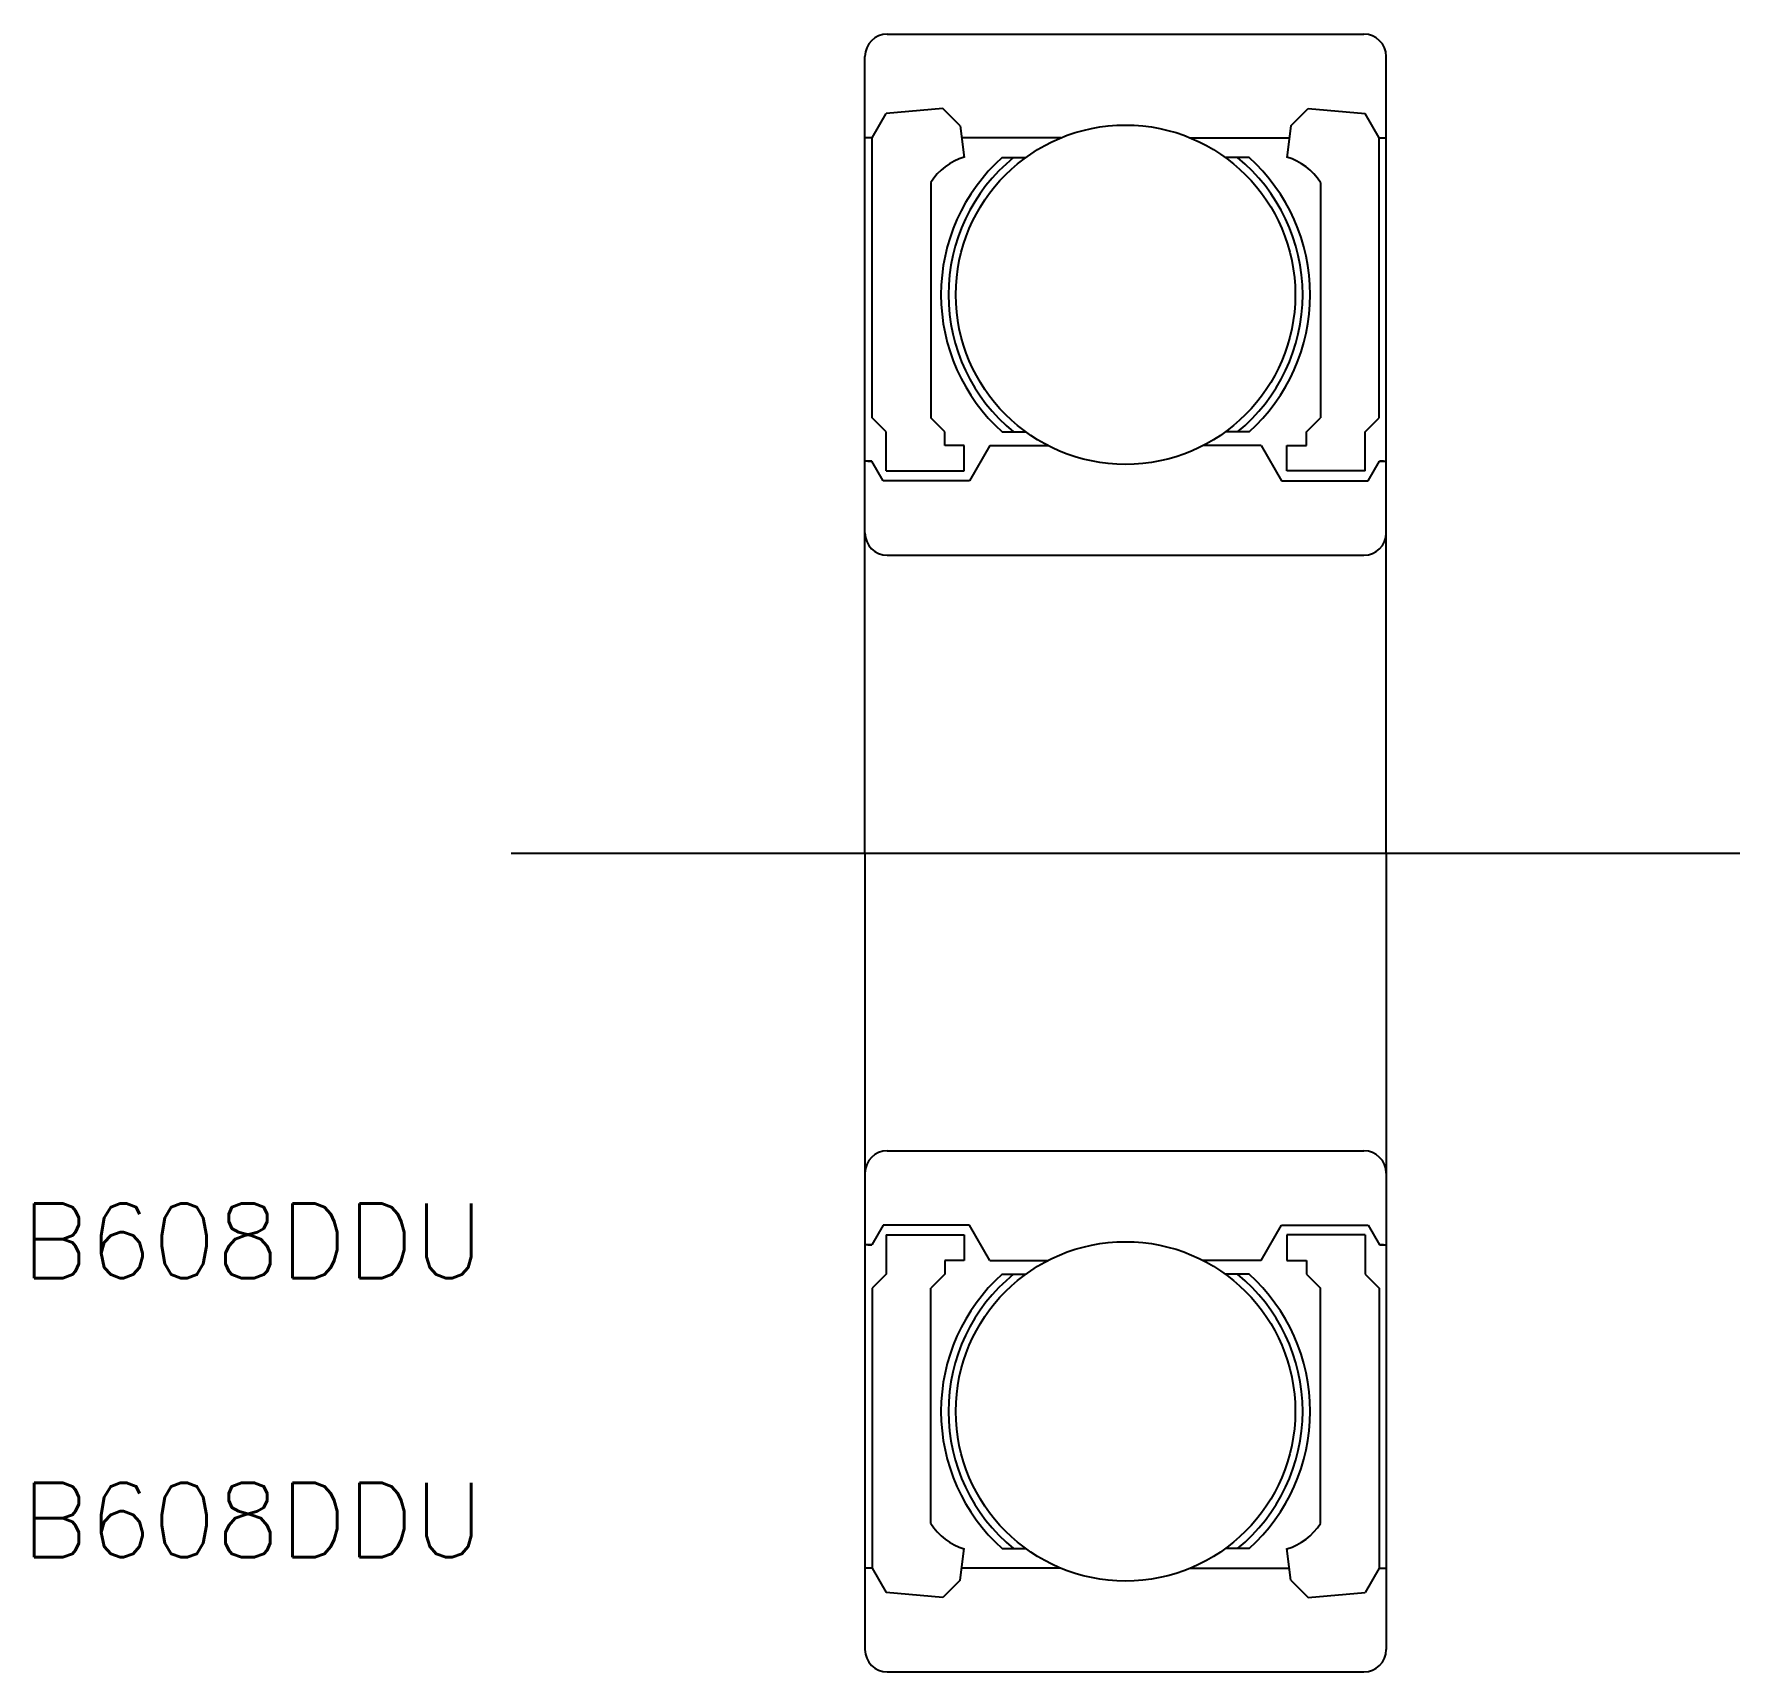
# Model space of a CAD drawing. Extents: x 23.7 to 46.6, y 14.5 to 36.5.
import ezdxf

# ---------------------------------------------------------------- set-up
doc = ezdxf.new("R2010")
doc.units = 0
doc.linetypes.add('CENTER', pattern=[50.8, 31.75, -6.35, 6.35, -6.35])
doc.layers.get('0').update_dxf_attribs({"linetype": 'CONTINUOUS'})
doc.layers.add('CENTER', color=1, linetype='CENTER')
doc.styles.get("Standard").update_dxf_attribs({"font": 'txt', "bigfont": 'BIGFONT'})

msp = doc.modelspace()

# ---------------------------------------------------------------- linework, layer by layer
at = {"color": 7, "linetype": 'CONTINUOUS'}
for p, q in [((35.199, 36.522), (41.599, 36.522)), ((34.899, 25.522), (34.899, 36.222)), ((41.899, 25.522), (41.899, 36.222)), ((35.946, 35.522), (35.184, 35.455)), ((36.179, 35.289), (35.946, 35.522)), ((40.62, 35.289), (40.853, 35.522)), ((40.853, 35.522), (41.615, 35.455)), ((34.995, 35.128), (35.184, 35.455)), ((36.179, 35.289), (36.233, 34.865)), ((40.62, 35.289), (40.566, 34.865)), ((41.804, 35.128), (41.615, 35.455)), ((34.995, 35.128), (34.899, 35.128)), ((34.995, 31.366), (34.995, 35.128)), ((37.528, 35.128), (36.2, 35.128)), ((39.271, 35.128), (40.599, 35.128)), ((41.804, 31.366), (41.804, 35.128)), ((41.804, 35.128), (41.899, 35.128)), ((41.899, 30.785), (41.899, 35.128)), ((36.741, 34.865), (37.059, 34.865)), ((40.058, 34.865), (39.74, 34.865)), ((35.784, 34.527), (35.784, 31.366)), ((41.015, 34.527), (41.015, 31.366)), ((35.182, 31.179), (34.995, 31.366)), ((35.182, 30.654), (35.182, 31.179)), ((35.97, 31.179), (35.784, 31.366)), ((35.97, 30.995), (35.97, 31.179)), ((36.741, 31.179), (37.059, 31.179)), ((40.058, 31.179), (39.74, 31.179)), ((40.829, 31.179), (41.015, 31.366)), ((40.829, 30.995), (40.829, 31.179)), ((41.617, 31.179), (41.804, 31.366)), ((41.617, 30.654), (41.617, 31.179)), ((36.233, 30.995), (35.97, 30.995)), ((36.233, 30.654), (36.233, 30.995)), ((36.578, 30.995), (36.305, 30.522)), ((36.578, 30.995), (37.357, 30.995)), ((40.221, 30.995), (39.442, 30.995)), ((40.221, 30.995), (40.494, 30.522)), ((40.566, 30.995), (40.829, 30.995)), ((40.566, 30.654), (40.566, 30.995)), ((34.991, 30.785), (34.899, 30.785)), ((34.938, 30.785), (34.991, 30.785)), ((35.142, 30.522), (34.991, 30.785)), ((41.657, 30.522), (41.808, 30.785)), ((41.808, 30.785), (41.899, 30.785)), ((41.861, 30.785), (41.808, 30.785)), ((36.305, 30.522), (35.142, 30.522)), ((35.182, 30.654), (36.233, 30.654)), ((40.494, 30.522), (41.657, 30.522)), ((41.617, 30.654), (40.566, 30.654)), ((35.199, 29.522), (41.599, 29.522)), ((34.899, 25.522), (34.899, 14.822)), ((41.899, 25.522), (41.899, 14.822)), ((35.199, 21.522), (41.599, 21.522)), ((35.142, 20.522), (34.991, 20.259)), ((36.305, 20.522), (35.142, 20.522)), ((35.182, 20.391), (35.182, 19.865)), ((35.182, 20.391), (36.233, 20.391)), ((36.233, 20.391), (36.233, 20.049)), ((36.578, 20.049), (36.305, 20.522)), ((40.221, 20.049), (40.494, 20.522)), ((40.494, 20.522), (41.657, 20.522)), ((40.566, 20.391), (40.566, 20.049)), ((41.617, 20.391), (40.566, 20.391)), ((41.617, 20.391), (41.617, 19.865)), ((41.657, 20.522), (41.808, 20.259)), ((34.991, 20.259), (34.899, 20.259)), ((34.938, 20.259), (34.991, 20.259)), ((41.861, 20.259), (41.808, 20.259)), ((41.808, 20.259), (41.899, 20.259)), ((41.899, 20.259), (41.899, 15.917)), ((36.233, 20.049), (35.97, 20.049)), ((35.97, 20.049), (35.97, 19.865)), ((36.578, 20.049), (37.357, 20.049)), ((40.221, 20.049), (39.442, 20.049)), ((40.566, 20.049), (40.829, 20.049)), ((40.829, 20.049), (40.829, 19.865)), ((35.182, 19.865), (34.995, 19.678)), ((35.97, 19.865), (35.784, 19.678)), ((36.741, 19.865), (37.059, 19.865)), ((40.058, 19.865), (39.74, 19.865)), ((40.829, 19.865), (41.015, 19.678)), ((41.617, 19.865), (41.804, 19.678)), ((34.995, 19.678), (34.995, 15.917)), ((35.784, 16.517), (35.784, 19.678)), ((41.015, 16.517), (41.015, 19.678)), ((41.804, 19.678), (41.804, 15.917)), ((36.179, 15.755), (36.233, 16.18)), ((36.741, 16.18), (37.059, 16.18)), ((40.058, 16.18), (39.74, 16.18)), ((40.62, 15.755), (40.566, 16.18)), ((34.995, 15.917), (34.899, 15.917)), ((34.995, 15.917), (35.184, 15.589)), ((37.528, 15.917), (36.2, 15.917)), ((39.271, 15.917), (40.599, 15.917)), ((41.804, 15.917), (41.615, 15.589)), ((41.804, 15.917), (41.899, 15.917)), ((35.946, 15.522), (35.184, 15.589)), ((36.179, 15.755), (35.946, 15.522)), ((40.62, 15.755), (40.853, 15.522)), ((40.853, 15.522), (41.615, 15.589)), ((35.199, 14.522), (41.599, 14.522))]:
    msp.add_line(p, q, dxfattribs=at)
for centre in [(38.399, 33.022), (38.399, 18.022)]:
    msp.add_circle(centre, 2.279, dxfattribs=at)
for centre, radius, start, end in [((35.199, 36.222), 0.3, 90, 180), ((41.599, 36.222), 0.3, 0, 90), ((36.454, 34.112), 0.789, 106.2645, 148.2193), ((38.399, 33.022), 2.479, 131.9829, 228.0187), ((38.399, 33.022), 2.379, 129.2321, 230.7697), ((38.399, 33.022), 2.379, 309.2303, 50.7679), ((38.399, 33.022), 2.479, 311.9813, 48.0171), ((40.345, 34.112), 0.789, 31.7807, 73.7355), ((35.199, 29.822), 0.3, 180, 270), ((41.599, 29.822), 0.3, 270, 0), ((35.199, 21.222), 0.3, 90, 180), ((41.599, 21.222), 0.3, 0, 90), ((38.399, 18.022), 2.479, 131.9813, 228.0171), ((38.399, 18.022), 2.379, 129.2303, 230.7679), ((38.399, 18.022), 2.379, 309.2321, 50.7697), ((38.399, 18.022), 2.479, 311.9829, 48.0187), ((36.454, 16.933), 0.789, 211.7807, 253.7355), ((40.345, 16.933), 0.789, 286.2645, 328.2193), ((35.199, 14.822), 0.3, 180, 270), ((41.599, 14.822), 0.3, 270, 0)]:
    msp.add_arc(centre, radius, start, end, dxfattribs=at)
at = {"layer": 'CENTER', "color": 1, "linetype": 'CENTER'}
msp.add_line((30.149, 25.522), (46.649, 25.522), dxfattribs=at)

# ---------------------------------------------------------------- texts
at = {"color": 7, "linetype": 'CONTINUOUS'}
for p in [(23.569, 19.812), (23.569, 16.062)]:
    msp.add_text('B608DDU', height=1, dxfattribs=at).set_placement(p)

doc.saveas('drawing.dxf')
